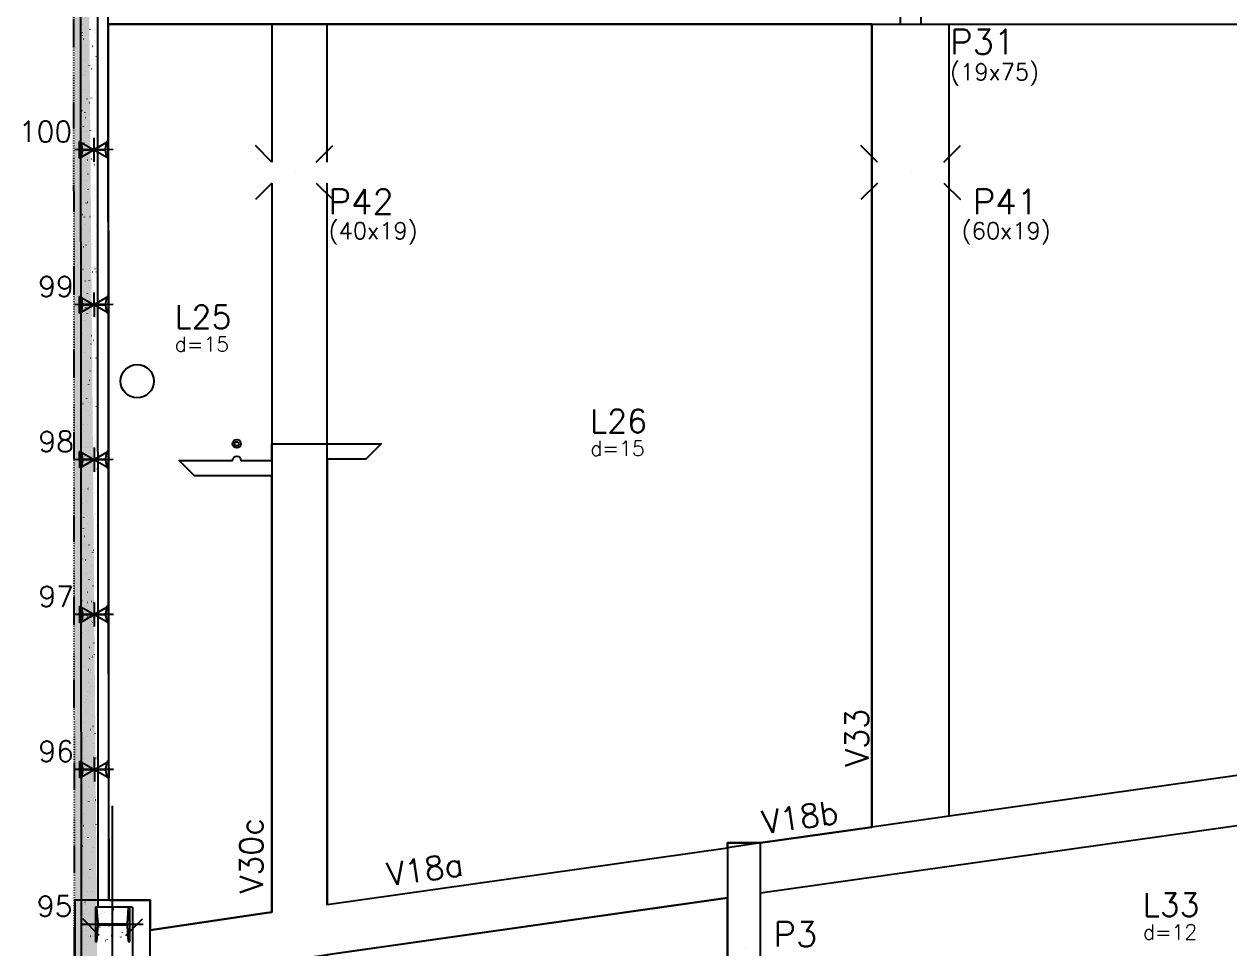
# Model space of a CAD drawing. Extents: x -40810 to 33675, y -2018 to 21213.
# Drawn here: x -6737 to -5647, y 10013 to 10849 of the extents above; entities that cross this region are included whole.
import ezdxf

# ---------------------------------------------------------------- set-up
doc = ezdxf.new("R2010")
doc.units = 0
doc.linetypes.add('ESTILO_TQS_0003', pattern=[1.5, 0.5, -0.4, 0.1, -0.5])
doc.layers.get('0').update_dxf_attribs({"color": 1, "lineweight": 9})
for name, color, linetype in [('1', 5, 'Continuous'), ('10', 7, 'Continuous'), ('12', 3, 'Continuous'), ('13', 7, 'Continuous'), ('133', 176, 'Continuous'), ('19', 5, 'Continuous'), ('24', 5, 'ESTILO_TQS_0003'), ('242', 3, 'Continuous'), ('3', 2, 'Continuous'), ('32', 4, 'Continuous'), ('4', 2, 'Continuous'), ('49', 20, 'Continuous'), ('51', 6, 'Continuous'), ('52', 21, 'Continuous'), ('6', 6, 'Continuous'), ('8', 5, 'Continuous'), ('9', 3, 'Continuous'), ('COTA', 241, 'Continuous'), ('STEPHANIE', 6, 'Continuous')]:
    doc.layers.add(name, color=color, linetype=linetype)
doc.styles.get("Standard").update_dxf_attribs({"font": 'romans.shx', "width": 0.8})

# ---------------------------------------------------------------- blocks, each defined once
blk = doc.blocks.new('_H9EFD498501-009')
for p, q in [((191.437375, 1831.596335), (191.437375, 1831.596335)), ((191.437375, 1831.596335), (191.437375, 1831.596335)), ((191.437375, 1830.770525), (191.437375, 1830.770525)), ((191.437375, 1830.770525), (191.437375, 1830.770525)), ((191.437375, 1830.770525), (191.437375, 1830.770525)), ((191.992808, 1831.49438), (192.038465, 1831.553881)), ((195.736691, 1836.373503), (195.782348, 1836.433004)), ((198.176792, 1831.890585), (198.251721, 1831.893856)), ((205.491979, 1830.984743), (205.501768, 1831.059101)), ((207.974739, 1832.817476), (208.047961, 1832.833709)), ((208.292155, 1832.332231), (208.367084, 1832.335502)), ((210.165371, 1832.414017), (210.240299, 1832.417289)), ((211.635849, 1833.629124), (211.709071, 1833.645357)), ((217.532576, 1832.402761), (217.542366, 1832.477119)), ((219.006947, 1832.800049), (219.081876, 1832.80332)), ((219.968651, 1836.327518), (220.014308, 1836.387019)), ((224.815845, 1836.551059), (224.889067, 1836.567292)), ((229.122311, 1833.241695), (229.197239, 1833.244966)), ((229.749384, 1835.159229), (229.759174, 1835.233588)), ((230.995526, 1833.323481), (231.070455, 1833.326753)), ((191.437375, 1829.15123), (191.437375, 1829.15123)), ((191.437375, 1829.15123), (191.437375, 1829.15123)), ((191.437375, 1829.15123), (191.437375, 1829.15123)), ((193.348592, 1828.785962), (193.358381, 1828.86032)), ((207.572746, 1820.17286), (207.618403, 1820.232362)), ((208.330625, 1820.005816), (208.403848, 1820.022049)), ((209.969744, 1823.296689), (210.015401, 1823.35619)), ((213.713627, 1828.175812), (213.759284, 1828.235313)), ((216.044578, 1821.100289), (216.054367, 1821.174648)), ((225.537842, 1823.820564), (225.611065, 1823.836797)), ((228.085175, 1822.518307), (228.094965, 1822.592666)), ((229.198953, 1824.632213), (229.272175, 1824.648446)), ((231.690563, 1819.978121), (231.73622, 1820.037623)), ((191.437375, 1816.260673), (191.437375, 1816.260673)), ((191.437375, 1816.260673), (191.437375, 1816.260673)), ((191.437375, 1816.260673), (191.437375, 1816.260673)), ((191.437375, 1814.268831), (191.437375, 1814.268831)), ((191.437375, 1811.492201), (191.437375, 1811.492201)), ((191.437375, 1811.492201), (191.437375, 1811.492201)), ((191.437375, 1811.492201), (191.437375, 1811.492201)), ((191.489519, 1816.272233), (191.562741, 1816.288466)), ((191.684383, 1816.14504), (191.694173, 1816.219398)), ((195.150629, 1817.083881), (195.223851, 1817.100114)), ((197.004339, 1811.735259), (197.079268, 1811.738531)), ((198.877554, 1811.817046), (198.952483, 1811.820317)), ((201.317722, 1812.021155), (201.363379, 1812.080656)), ((203.901191, 1818.901509), (203.91098, 1818.975867)), ((207.719131, 1812.203077), (207.79406, 1812.206349)), ((214.45379, 1809.017055), (214.463579, 1809.091413)), ((217.834494, 1812.644724), (217.909423, 1812.647995)), ((219.70771, 1812.72651), (219.782638, 1812.729781)), ((225.549682, 1811.97517), (225.595339, 1812.034671)), ((225.893729, 1811.008905), (225.966951, 1811.025138)), ((226.597177, 1811.215836), (226.606966, 1811.290194)), ((227.94668, 1815.098998), (227.992337, 1815.1585)), ((228.549287, 1813.112542), (228.624215, 1813.115813)), ((191.437375, 1803.370115), (191.437375, 1803.370115)), ((191.437375, 1803.370115), (191.437375, 1803.370115)), ((191.845406, 1803.460573), (191.918628, 1803.476806)), ((195.176841, 1804.018203), (195.222499, 1804.077704)), ((197.57384, 1807.142032), (197.619497, 1807.201533)), ((202.236982, 1806.260587), (202.246771, 1806.334945)), ((209.052623, 1807.275321), (209.125845, 1807.291554)), ((212.713733, 1808.08697), (212.786955, 1808.103203)), ((219.294658, 1803.823464), (219.340315, 1803.882966))]:
    blk.add_line(p, q)
blk = doc.blocks.new('_H9EFD498501-010')
for p, q in [((190.13212, 2635.704734), (190.13212, 2635.704734)), ((190.13212, 2635.704734), (190.13212, 2635.704734)), ((190.144498, 2628.079183), (190.144498, 2628.079183)), ((190.144498, 2628.079183), (190.144498, 2628.079183)), ((191.401436, 2628.35784), (191.474658, 2628.374073)), ((191.426022, 2635.761227), (191.50095, 2635.764498)), ((191.570903, 2625.637674), (191.580693, 2625.712032)), ((198.820882, 2631.035139), (198.866539, 2631.09464)), ((201.21788, 2634.158968), (201.263537, 2634.218469)), ((203.787711, 2628.394142), (203.797501, 2628.468501)), ((190.158025, 2619.745484), (190.158025, 2619.745484)), ((190.164751, 2615.602024), (190.164751, 2615.602024)), ((190.164751, 2615.602024), (190.164751, 2615.602024)), ((190.164751, 2615.602024), (190.164751, 2615.602024)), ((190.165415, 2615.193262), (190.165415, 2615.193262)), ((190.165415, 2615.193262), (190.165415, 2615.193262)), ((190.165415, 2615.193262), (190.165415, 2615.193262)), ((190.165785, 2614.964744), (190.165785, 2614.964744)), ((190.253569, 2615.605902), (190.328497, 2615.609173)), ((192.123434, 2615.627345), (192.196656, 2615.643578)), ((192.126784, 2615.687688), (192.201713, 2615.69096)), ((192.565858, 2622.883433), (192.611515, 2622.942935)), ((195.784544, 2616.438993), (195.857766, 2616.455226)), ((200.968361, 2616.07372), (201.04329, 2616.076991)), ((202.123502, 2615.75322), (202.133292, 2615.827579)), ((200.635504, 2604.450749), (200.645293, 2604.525107)), ((204.401913, 2606.682791), (204.44757, 2606.742292)), ((190.186331, 2602.307342), (190.186331, 2602.307342)), ((190.186331, 2602.307342), (190.186331, 2602.307342)), ((190.197382, 2595.499314), (190.197382, 2595.499314)), ((190.197382, 2595.499314), (190.197382, 2595.499314)), ((190.197382, 2595.499314), (190.197382, 2595.499314)), ((192.47932, 2602.815685), (192.552542, 2602.831918)), ((194.403007, 2593.651962), (194.448664, 2593.711464)), ((198.14689, 2598.531085), (198.192547, 2598.590587)), ((199.795908, 2595.918395), (199.870837, 2595.921666)), ((201.669123, 2596.000181), (201.744052, 2596.003452)), ((190.207248, 2589.421421), (190.207248, 2589.421421)), ((190.207248, 2589.421421), (190.207248, 2589.421421)), ((190.207248, 2589.421421), (190.207248, 2589.421421)), ((190.209253, 2588.186555), (190.209253, 2588.186555)), ((190.209253, 2588.186555), (190.209253, 2588.186555)), ((192.006009, 2590.528133), (192.051666, 2590.587635)), ((193.201318, 2590.085191), (193.27454, 2590.101424)), ((196.862428, 2590.896839), (196.93565, 2590.913072)), ((199.044716, 2592.367515), (199.054505, 2592.441873)), ((190.228165, 2576.535501), (190.228165, 2576.535501)), ((190.228165, 2576.535501), (190.228165, 2576.535501)), ((190.230014, 2575.396604), (190.230014, 2575.396604)), ((190.381307, 2575.40321), (190.456236, 2575.406481)), ((193.557204, 2577.273531), (193.630427, 2577.289764)), ((197.380507, 2579.726593), (197.390296, 2579.800951)), ((199.222884, 2575.789241), (199.297813, 2575.792513)), ((203.727921, 2574.178737), (203.773578, 2574.238239)), ((190.249082, 2563.64958), (190.249082, 2563.64958)), ((190.249082, 2563.64958), (190.249082, 2563.64958)), ((190.249082, 2563.64958), (190.249082, 2563.64958)), ((194.279202, 2564.543036), (194.352424, 2564.559269)), ((195.892508, 2568.424121), (195.902298, 2568.49848)), ((197.58704, 2566.175785), (197.632697, 2566.235287)), ((197.940312, 2565.354685), (198.013534, 2565.370918)), ((199.984038, 2569.299614), (200.029695, 2569.359116)), ((190.26048, 2556.627627), (190.26048, 2556.627627)), ((190.262645, 2555.293894), (190.262645, 2555.293894)), ((190.262645, 2555.293894), (190.262645, 2555.293894)), ((190.262645, 2555.293894), (190.262645, 2555.293894)), ((190.269999, 2550.76366), (190.269999, 2550.76366)), ((190.269999, 2550.76366), (190.269999, 2550.76366)), ((191.332016, 2558.02408), (191.377673, 2558.083581)), ((194.30172, 2556.340887), (194.31151, 2556.415245)), ((194.635089, 2551.731377), (194.708311, 2551.74761)), ((198.050431, 2555.633916), (198.12536, 2555.637187)), ((199.923646, 2555.715702), (199.998575, 2555.718974)), ((192.637511, 2543.699965), (192.647301, 2543.774323)), ((195.357086, 2539.000882), (195.430308, 2539.017115)), ((199.018196, 2539.812531), (199.091418, 2539.828764)), ((203.168071, 2541.823437), (203.213728, 2541.882939)), ((190.290916, 2537.877739), (190.290916, 2537.877739)), ((190.290916, 2537.877739), (190.290916, 2537.877739)), ((190.290916, 2537.877739), (190.290916, 2537.877739)), ((190.295277, 2535.191184), (190.295277, 2535.191184)), ((190.295277, 2535.191184), (190.295277, 2535.191184)), ((191.149513, 2532.397494), (191.159302, 2532.471852)), ((193.169165, 2528.792609), (193.214822, 2528.85211)), ((196.913048, 2533.671732), (196.958705, 2533.731233)), ((197.477407, 2535.504763), (197.552336, 2535.508034)), ((203.19011, 2533.815512), (203.1999, 2533.88987)), ((190.31016, 2526.02198), (190.31016, 2526.02198)), ((190.31016, 2526.02198), (190.31016, 2526.02198)), ((190.31016, 2526.02198), (190.31016, 2526.02198)), ((190.311708, 2525.068698), (190.311708, 2525.068698)), ((190.311708, 2525.068698), (190.311708, 2525.068698)), ((190.311833, 2524.991819), (190.311833, 2524.991819)), ((190.311833, 2524.991819), (190.311833, 2524.991819)), ((190.772167, 2525.66878), (190.817824, 2525.728282)), ((195.712973, 2526.189223), (195.786195, 2526.205456)), ((201.702111, 2522.51304), (201.711901, 2522.587399)), ((190.327908, 2515.088474), (190.327908, 2515.088474)), ((190.327908, 2515.088474), (190.327908, 2515.088474)), ((190.327908, 2515.088474), (190.327908, 2515.088474)), ((190.332749, 2512.105898), (190.332749, 2512.105898)), ((190.332749, 2512.105898), (190.332749, 2512.105898)), ((190.332749, 2512.105898), (190.332749, 2512.105898)), ((196.304954, 2515.349437), (196.379883, 2515.352709)), ((196.43497, 2513.458728), (196.508193, 2513.474961)), ((198.178169, 2515.431224), (198.253098, 2515.434495)), ((200.09608, 2514.270377), (200.169303, 2514.28661)), ((200.111324, 2510.429806), (200.121113, 2510.504164)), ((202.494079, 2509.319384), (202.539736, 2509.378885)), ((190.353666, 2499.219978), (190.353666, 2499.219978)), ((190.353666, 2499.219978), (190.353666, 2499.219978)), ((190.360539, 2494.985764), (190.360539, 2494.985764)), ((190.360539, 2494.985764), (190.360539, 2494.985764)), ((195.73193, 2495.220284), (195.806858, 2495.223555)), ((196.353198, 2501.316432), (196.398855, 2501.375934)), ((196.790857, 2500.647069), (196.864079, 2500.663301)), ((198.447115, 2497.788884), (198.456904, 2497.863242)), ((198.750196, 2504.440261), (198.795853, 2504.499762)), ((190.362935, 2493.50977), (190.362935, 2493.50977)), ((190.362935, 2493.50977), (190.362935, 2493.50977)), ((190.374583, 2486.334057), (190.374583, 2486.334057)), ((190.374583, 2486.334057), (190.374583, 2486.334057)), ((190.374583, 2486.334057), (190.374583, 2486.334057)), ((196.959116, 2486.486413), (196.968905, 2486.560771)), ((197.512854, 2487.916574), (197.586077, 2487.932807)), ((201.173964, 2488.728222), (201.247187, 2488.744455)), ((190.393171, 2474.883054), (190.393171, 2474.883054)), ((190.393171, 2474.883054), (190.393171, 2474.883054)), ((190.393171, 2474.883054), (190.393171, 2474.883054)), ((190.3955, 2473.448137), (190.3955, 2473.448137)), ((190.3955, 2473.448137), (190.3955, 2473.448137)), ((194.559477, 2475.064959), (194.634405, 2475.06823)), ((195.368328, 2474.403178), (195.378117, 2474.477537)), ((196.432692, 2475.146745), (196.507621, 2475.150017)), ((197.868741, 2475.104914), (197.941963, 2475.121147)), ((201.934229, 2476.964084), (201.979887, 2477.023586)), ((204.331228, 2480.087913), (204.376885, 2480.147414)), ((191.935323, 2463.933256), (191.98098, 2463.992757)), ((195.679206, 2468.812379), (195.724863, 2468.87188)), ((198.590739, 2462.37442), (198.663961, 2462.390653)), ((202.251849, 2463.186068), (202.325071, 2463.202301)), ((190.414163, 2461.950841), (190.414163, 2461.950841)), ((190.414163, 2461.950841), (190.414163, 2461.950841)), ((190.414163, 2461.950841), (190.414163, 2461.950841)), ((190.416417, 2460.562216), (190.416417, 2460.562216)), ((190.416417, 2460.562216), (190.416417, 2460.562216)), ((190.416417, 2460.562216), (190.416417, 2460.562216)), ((190.425802, 2454.780344), (190.425802, 2454.780344)), ((190.425802, 2454.780344), (190.425802, 2454.780344)), ((193.704119, 2461.762256), (193.713909, 2461.836615)), ((193.986453, 2454.935805), (194.061381, 2454.939077)), ((204.101816, 2455.377452), (204.176745, 2455.380723)), ((204.256718, 2451.877803), (204.266507, 2451.952161)), ((190.437334, 2447.676296), (190.437334, 2447.676296)), ((190.437334, 2447.676296), (190.437334, 2447.676296)), ((192.21612, 2450.459785), (192.22591, 2450.534143)), ((198.946625, 2449.56276), (199.019847, 2449.578993)), ((201.260237, 2444.460031), (201.305894, 2444.519532)), ((202.768719, 2440.575331), (202.778509, 2440.64969)), ((190.454535, 2437.079217), (190.454535, 2437.079217)), ((190.454535, 2437.079217), (190.454535, 2437.079217)), ((190.458251, 2434.790375), (190.458251, 2434.790375)), ((190.458251, 2434.790375), (190.458251, 2434.790375)), ((190.458251, 2434.790375), (190.458251, 2434.790375)), ((190.458434, 2434.677634), (190.458434, 2434.677634)), ((190.458434, 2434.677634), (190.458434, 2434.677634)), ((190.458434, 2434.677634), (190.458434, 2434.677634)), ((190.46539, 2430.391912), (190.46539, 2430.391912)), ((190.46539, 2430.391912), (190.46539, 2430.391912)), ((190.625332, 2438.376551), (190.635122, 2438.450909)), ((192.814, 2434.78048), (192.888928, 2434.783752)), ((194.687215, 2434.862267), (194.762144, 2434.865538)), ((195.119356, 2436.457079), (195.165013, 2436.51658)), ((197.516354, 2439.580908), (197.562011, 2439.640409)), ((199.668623, 2436.832265), (199.741845, 2436.848498)), ((203.329733, 2437.643914), (203.402955, 2437.660147)), ((203.528792, 2435.248298), (203.603721, 2435.25157)), ((190.479167, 2421.904455), (190.479167, 2421.904455)), ((190.479167, 2421.904455), (190.479167, 2421.904455)), ((200.024509, 2424.020606), (200.097732, 2424.036839)), ((201.177931, 2428.492097), (201.187721, 2428.566456)), ((190.491065, 2414.574924), (190.491065, 2414.574924)), ((190.491065, 2414.574924), (190.491065, 2414.574924)), ((190.500084, 2409.018534), (190.500084, 2409.018534)), ((190.500084, 2409.018534), (190.500084, 2409.018534)), ((190.500084, 2409.018534), (190.500084, 2409.018534)), ((192.240976, 2414.651327), (192.315904, 2414.654598)), ((199.513722, 2415.851175), (199.523512, 2415.925534)), ((200.700388, 2412.104731), (200.746045, 2412.164232)), ((200.746507, 2411.290111), (200.819729, 2411.306344)), ((202.356339, 2415.092973), (202.431268, 2415.096245)), ((203.097386, 2415.22856), (203.143043, 2415.288061)), ((204.229554, 2415.17476), (204.304483, 2415.178031)), ((204.407617, 2412.10176), (204.480839, 2412.117993)), ((190.516618, 2398.832984), (190.516618, 2398.832984)), ((190.516618, 2398.832984), (190.516618, 2398.832984)), ((190.516618, 2398.832984), (190.516618, 2398.832984)), ((190.701481, 2399.073902), (190.747138, 2399.133404)), ((194.445364, 2403.953025), (194.491021, 2404.012527)), ((198.025724, 2404.548704), (198.035513, 2404.623062)), ((201.102393, 2398.478452), (201.175616, 2398.494685)), ((190.521001, 2396.132613), (190.521001, 2396.132613)), ((190.521001, 2396.132613), (190.521001, 2396.132613)), ((190.523696, 2394.472214), (190.523696, 2394.472214)), ((190.523696, 2394.472214), (190.523696, 2394.472214)), ((190.523696, 2394.472214), (190.523696, 2394.472214)), ((191.068523, 2394.496002), (191.143451, 2394.499273)), ((192.941738, 2394.577788), (193.016667, 2394.58106)), ((196.434936, 2392.46547), (196.444725, 2392.539828)), ((201.783315, 2394.96382), (201.858244, 2394.967091)), ((190.541918, 2383.246693), (190.541918, 2383.246693)), ((190.541918, 2383.246693), (190.541918, 2383.246693)), ((190.541918, 2383.246693), (190.541918, 2383.246693)), ((194.770727, 2379.824548), (194.780516, 2379.898906)), ((200.026395, 2379.600677), (200.072052, 2379.660179)), ((201.824391, 2385.747957), (201.897613, 2385.76419)), ((190.556328, 2374.369504), (190.570427, 2374.37012)), ((190.556328, 2374.369504), (190.556328, 2374.369504)), ((190.556328, 2374.369504), (190.556328, 2374.369504)), ((190.562835, 2370.360772), (190.562835, 2370.360772)), ((190.562835, 2370.360772), (190.562835, 2370.360772)), ((190.567845, 2367.274055), (190.567845, 2367.274055)), ((190.567845, 2367.274055), (190.567845, 2367.274055)), ((193.282728, 2368.522076), (193.292518, 2368.596435)), ((193.885514, 2371.597725), (193.931171, 2371.657227)), ((196.282512, 2374.721554), (196.328169, 2374.781056)), ((200.610862, 2374.808495), (200.685791, 2374.811766)), ((202.180278, 2372.936297), (202.2535, 2372.95253)), ((202.484077, 2374.890281), (202.559006, 2374.893553)), ((190.583752, 2357.474852), (190.583752, 2357.474852)), ((190.583752, 2357.474852), (190.583752, 2357.474852)), ((190.583752, 2357.474852), (190.583752, 2357.474852)), ((190.588959, 2354.266794), (190.588959, 2354.266794)), ((191.196261, 2354.29331), (191.27119, 2354.296581)), ((191.69194, 2356.438842), (191.70173, 2356.5132)), ((200.037838, 2354.679341), (200.112767, 2354.682613)), ((202.902275, 2360.205803), (202.975497, 2360.222036)), ((203.835327, 2358.637623), (203.845117, 2358.711981)), ((190.59891, 2348.136453), (190.59891, 2348.136453)), ((190.59891, 2348.136453), (190.59891, 2348.136453)), ((190.604669, 2344.588931), (190.604669, 2344.588931)), ((190.604669, 2344.588931), (190.604669, 2344.588931)), ((199.466546, 2347.245377), (199.512203, 2347.304879)), ((201.863544, 2350.369206), (201.909201, 2350.428708)), ((202.244539, 2346.554388), (202.254329, 2346.628747)), ((203.258162, 2347.394143), (203.331384, 2347.410376)), ((190.619073, 2335.715127), (190.619073, 2335.715127)), ((190.621591, 2334.164084), (190.621591, 2334.164084)), ((190.621591, 2334.164084), (190.621591, 2334.164084)), ((190.621591, 2334.164084), (190.621591, 2334.164084)), ((190.625585, 2331.703011), (190.625585, 2331.703011)), ((190.625585, 2331.703011), (190.625585, 2331.703011)), ((190.625585, 2331.703011), (190.625585, 2331.703011)), ((193.211522, 2339.093672), (193.257179, 2339.153173)), ((198.865385, 2334.524016), (198.940314, 2334.527288)), ((200.58033, 2333.913467), (200.59012, 2333.987825)), ((200.7386, 2334.605803), (200.813529, 2334.609074)), ((203.980159, 2334.663649), (204.053382, 2334.679882)), ((199.092332, 2322.610995), (199.102121, 2322.685353)), ((204.336046, 2321.851989), (204.409268, 2321.868222)), ((205.047577, 2322.893029), (205.070933, 2322.923468)), ((190.646502, 2318.81709), (190.646502, 2318.81709)), ((190.654222, 2314.061374), (190.654222, 2314.061374)), ((190.654222, 2314.061374), (190.654222, 2314.061374)), ((191.15605, 2318.930054), (191.229272, 2318.946287)), ((195.04867, 2309.862201), (195.094328, 2309.921702)), ((197.501544, 2310.527761), (197.511333, 2310.602119)), ((198.292361, 2314.394863), (198.36729, 2314.398134)), ((198.792553, 2314.741324), (198.83821, 2314.800825)), ((190.667419, 2305.93117), (190.667419, 2305.93117)), ((190.667419, 2305.93117), (190.667419, 2305.93117)), ((190.667419, 2305.93117), (190.667419, 2305.93117)), ((190.6703, 2304.156198), (190.6703, 2304.156198)), ((190.6703, 2304.156198), (190.6703, 2304.156198)), ((192.651672, 2306.738372), (192.697329, 2306.797874)), ((205.058044, 2309.121494), (205.089658, 2309.128503)), ((190.686853, 2293.958664), (190.686853, 2293.958664)), ((190.686853, 2293.958664), (190.686853, 2293.958664)), ((190.686853, 2293.958664), (190.686853, 2293.958664)), ((190.688336, 2293.045249), (190.688336, 2293.045249)), ((192.233934, 2293.3879), (192.307156, 2293.404133)), ((195.837335, 2297.886839), (195.847124, 2297.961197)), ((197.119908, 2294.239538), (197.194837, 2294.242809)), ((198.993123, 2294.321324), (199.068052, 2294.324595)), ((204.373585, 2290.388976), (204.419242, 2290.448477)), ((190.709253, 2280.159329), (190.709253, 2280.159329)), ((190.709253, 2280.159329), (190.709253, 2280.159329)), ((190.709253, 2280.159329), (190.709253, 2280.159329)), ((194.349336, 2286.584367), (194.359126, 2286.658726)), ((198.232704, 2282.386024), (198.278361, 2282.445526)), ((200.629702, 2285.509853), (200.675359, 2285.569354)), ((190.719485, 2273.855954), (190.719485, 2273.855954)), ((190.719485, 2273.855954), (190.719485, 2273.855954)), ((190.721528, 2272.597269), (190.721528, 2272.597269)), ((190.73017, 2267.273408), (190.73017, 2267.273408)), ((191.97768, 2274.234319), (192.023337, 2274.29382)), ((192.758548, 2274.501133), (192.768338, 2274.575492)), ((193.311818, 2267.845746), (193.38504, 2267.861979)), ((196.546884, 2274.110384), (196.621813, 2274.113656)), ((204.901935, 2276.699914), (204.911725, 2276.774272)), ((190.743285, 2259.193689), (190.743285, 2259.193689)), ((191.094339, 2261.860211), (191.104129, 2261.93457)), ((203.311147, 2264.61668), (203.320937, 2264.691038)), ((203.813735, 2258.033676), (203.859392, 2258.093178)), ((190.751087, 2254.387488), (190.751087, 2254.387488)), ((190.751087, 2254.387488), (190.751087, 2254.387488)), ((190.751087, 2254.387488), (190.751087, 2254.387488)), ((190.752116, 2253.753244), (190.752116, 2253.753244)), ((190.752116, 2253.753244), (190.752116, 2253.753244)), ((190.752116, 2253.753244), (190.752116, 2253.753244)), ((193.814828, 2245.002848), (193.860486, 2245.062349)), ((195.374431, 2253.955059), (195.44936, 2253.958331)), ((197.247646, 2254.036845), (197.322575, 2254.040117)), ((197.558711, 2249.881971), (197.604368, 2249.941472)), ((201.646938, 2251.975758), (201.656728, 2252.050116)), ((190.772003, 2241.501567), (190.801815, 2241.508176)), ((190.772755, 2241.038341), (190.772755, 2241.038341)), ((190.772755, 2241.038341), (190.772755, 2241.038341)), ((190.784748, 2233.650535), (190.784748, 2233.650535)), ((190.784748, 2233.650535), (190.784748, 2233.650535)), ((191.41783, 2241.879019), (191.463487, 2241.93852)), ((194.389702, 2242.303592), (194.462925, 2242.319825)), ((194.801407, 2233.825906), (194.876335, 2233.829177)), ((200.15894, 2240.673286), (200.168729, 2240.747645)), ((204.91677, 2234.267552), (204.991699, 2234.270823)), ((190.79292, 2228.615647), (190.79292, 2228.615647)), ((190.79292, 2228.615647), (190.79292, 2228.615647)), ((191.084479, 2228.680284), (191.157701, 2228.696516)), ((198.568152, 2228.590052), (198.577941, 2228.66441)), ((203.139743, 2225.529623), (203.1854, 2225.589124)), ((190.813837, 2215.729726), (190.813837, 2215.729726)), ((190.813837, 2215.729726), (190.813837, 2215.729726)), ((190.813837, 2215.729726), (190.813837, 2215.729726)), ((190.817379, 2213.547825), (190.817379, 2213.547825)), ((190.817379, 2213.547825), (190.817379, 2213.547825)), ((190.817379, 2213.547825), (190.817379, 2213.547825)), ((191.806476, 2215.949789), (191.879699, 2215.966022)), ((193.628954, 2213.670581), (193.703882, 2213.673852)), ((195.467586, 2216.761437), (195.540809, 2216.77767)), ((195.502169, 2213.752367), (195.577098, 2213.755638)), ((196.903943, 2215.94913), (196.913732, 2216.023488)), ((196.998862, 2217.526671), (197.044519, 2217.586172)), ((199.39586, 2220.6505), (199.441517, 2220.710001)), ((204.343746, 2214.138398), (204.418675, 2214.14167)), ((190.823983, 2209.479412), (190.823983, 2209.479412)), ((190.823983, 2209.479412), (190.823983, 2209.479412)), ((190.834754, 2202.843805), (190.834754, 2202.843805)), ((190.834754, 2202.843805), (190.834754, 2202.843805)), ((192.162363, 2203.138129), (192.235585, 2203.154362)), ((195.415944, 2204.646659), (195.425734, 2204.721017)), ((190.85001, 2193.445115), (190.85001, 2193.445115)), ((190.85001, 2193.445115), (190.85001, 2193.445115)), ((190.855671, 2189.957885), (190.855671, 2189.957885)), ((190.855671, 2189.957885), (190.855671, 2189.957885)), ((190.855671, 2189.957885), (190.855671, 2189.957885)), ((192.884361, 2190.407635), (192.957583, 2190.423868)), ((193.05593, 2193.541427), (193.130858, 2193.544699)), ((193.825156, 2192.563424), (193.834946, 2192.637783)), ((196.545471, 2191.219283), (196.618693, 2191.235516)), ((202.579893, 2193.174323), (202.62555, 2193.233824)), ((203.171293, 2193.983073), (203.246222, 2193.986345)), ((204.976891, 2196.298152), (205.022548, 2196.357653)), ((205.044508, 2194.06486), (205.119437, 2194.068131)), ((192.160947, 2179.922502), (192.170737, 2179.996861)), ((192.580987, 2180.143494), (192.626644, 2180.202996)), ((196.324869, 2185.022617), (196.370526, 2185.082119)), ((204.377755, 2182.678971), (204.387544, 2182.753329)), ((190.87521, 2177.920483), (190.87521, 2177.920483)), ((190.87521, 2177.920483), (190.87521, 2177.920483)), ((190.87521, 2177.920483), (190.87521, 2177.920483)), ((190.876588, 2177.071964), (190.876588, 2177.071964)), ((190.876588, 2177.071964), (190.876588, 2177.071964)), ((190.882642, 2173.342405), (190.882642, 2173.342405)), ((190.882642, 2173.342405), (190.882642, 2173.342405)), ((190.882642, 2173.342405), (190.882642, 2173.342405)), ((190.88766, 2170.250926), (190.88766, 2170.250926)), ((191.883477, 2173.386102), (191.958405, 2173.389373)), ((193.240247, 2177.595975), (193.313469, 2177.612208)), ((193.756692, 2173.467888), (193.831621, 2173.47116)), ((202.598269, 2173.85392), (202.673198, 2173.857191)), ((202.713546, 2170.038049), (202.723335, 2170.112407)), ((190.897505, 2164.186044), (190.897505, 2164.186044)), ((190.897505, 2164.186044), (190.897505, 2164.186044)), ((190.897505, 2164.186044), (190.897505, 2164.186044)), ((193.962245, 2164.86548), (194.035467, 2164.881713)), ((197.623355, 2165.677129), (197.696577, 2165.693362)), ((201.225547, 2158.735578), (201.235337, 2158.809936)), ((201.905901, 2160.670269), (201.951558, 2160.729771)), ((190.915273, 2153.239695), (190.915273, 2153.239695)), ((190.915273, 2153.239695), (190.915273, 2153.239695)), ((190.918421, 2151.300123), (190.918421, 2151.300123)), ((190.918421, 2151.300123), (190.918421, 2151.300123)), ((190.926438, 2146.361555), (190.926438, 2146.361555)), ((190.926438, 2146.361555), (190.926438, 2146.361555)), ((191.310453, 2153.256949), (191.385381, 2153.26022)), ((194.318131, 2152.053821), (194.391354, 2152.070054)), ((195.76502, 2152.667317), (195.810677, 2152.726819)), ((198.162018, 2155.791146), (198.207675, 2155.850648)), ((199.634759, 2146.652343), (199.644549, 2146.726702)), ((201.425816, 2153.698595), (201.500745, 2153.701866)), ((203.299031, 2153.780381), (203.37396, 2153.783653)), ((190.939338, 2138.414203), (190.939338, 2138.414203)), ((190.939338, 2138.414203), (190.939338, 2138.414203)), ((190.939338, 2138.414203), (190.939338, 2138.414203)), ((195.040129, 2139.323326), (195.113351, 2139.339559)), ((198.701239, 2140.134975), (198.774461, 2140.151208)), ((190.947904, 2133.136985), (190.947904, 2133.136985)), ((190.960255, 2125.528282), (190.960255, 2125.528282)), ((190.960255, 2125.528282), (190.960255, 2125.528282)), ((192.011215, 2133.18341), (192.086144, 2133.186681)), ((195.396016, 2126.511667), (195.469238, 2126.5279)), ((197.97055, 2134.011421), (197.98034, 2134.08578)), ((200.852792, 2133.569441), (200.927721, 2133.572713)), ((201.346051, 2128.314969), (201.391708, 2128.374471)), ((203.743049, 2131.438798), (203.788706, 2131.4983)), ((190.977665, 2114.802626), (190.977665, 2114.802626)), ((190.977665, 2114.802626), (190.977665, 2114.802626)), ((190.977665, 2114.802626), (190.977665, 2114.802626)), ((191.347145, 2115.284141), (191.392802, 2115.343642)), ((195.091027, 2120.163264), (195.136685, 2120.222765)), ((196.118013, 2113.781172), (196.191235, 2113.797405)), ((196.482552, 2122.70895), (196.492341, 2122.783308)), ((199.779123, 2114.592821), (199.852345, 2114.609054)), ((201.553554, 2113.495903), (201.628483, 2113.499174)), ((190.980536, 2113.034275), (190.980536, 2113.034275)), ((190.980536, 2113.034275), (190.980536, 2113.034275)), ((190.980536, 2113.034275), (190.980536, 2113.034275)), ((190.981172, 2112.642362), (190.981172, 2112.642362)), ((190.981172, 2112.642362), (190.981172, 2112.642362)), ((190.981172, 2112.642362), (190.981172, 2112.642362)), ((194.891764, 2110.625716), (194.901553, 2110.700074)), ((199.680339, 2113.414116), (199.755268, 2113.417388)), ((191.002089, 2099.756441), (191.002089, 2099.756441)), ((191.002089, 2099.756441), (191.002089, 2099.756441)), ((191.013167, 2092.931565), (191.013167, 2092.931565)), ((191.013167, 2092.931565), (191.013167, 2092.931565)), ((193.227555, 2097.984794), (193.237344, 2098.059152)), ((196.4739, 2100.969512), (196.547122, 2100.985745)), ((199.107315, 2093.284963), (199.182244, 2093.288234)), ((200.672059, 2095.810916), (200.717716, 2095.870417)), ((191.023006, 2086.870521), (191.023006, 2086.870521)), ((191.023006, 2086.870521), (191.023006, 2086.870521)), ((191.023006, 2086.870521), (191.023006, 2086.870521)), ((191.028893, 2083.243698), (191.028893, 2083.243698)), ((191.028893, 2083.243698), (191.028893, 2083.243698)), ((191.032035, 2081.308162), (191.032035, 2081.308162)), ((191.032035, 2081.308162), (191.032035, 2081.308162)), ((191.032035, 2081.308162), (191.032035, 2081.308162)), ((191.739556, 2086.682322), (191.749346, 2086.756681)), ((194.531178, 2087.807964), (194.576835, 2087.867466)), ((196.928176, 2090.931793), (196.973833, 2090.991294)), ((197.195897, 2088.239018), (197.269119, 2088.255251)), ((200.857007, 2089.050666), (200.930229, 2089.066899)), ((203.780154, 2088.10034), (203.789943, 2088.174699)), ((191.043923, 2073.9846), (191.043923, 2073.9846)), ((191.043923, 2073.9846), (191.043923, 2073.9846)), ((191.045799, 2072.828855), (191.045799, 2072.828855)), ((191.045799, 2072.828855), (191.045799, 2072.828855)), ((191.045799, 2072.828855), (191.045799, 2072.828855)), ((197.551784, 2075.427358), (197.625006, 2075.443591)), ((197.934862, 2073.129638), (198.009791, 2073.132909)), ((199.808077, 2073.211424), (199.883006, 2073.214696)), ((202.292155, 2076.797869), (202.301945, 2076.872227)), ((191.064839, 2061.09868), (191.064839, 2061.09868)), ((191.064839, 2061.09868), (191.064839, 2061.09868)), ((191.064839, 2061.09868), (191.064839, 2061.09868)), ((198.273781, 2062.696864), (198.347004, 2062.713097)), ((200.112209, 2063.455616), (200.157866, 2063.515118)), ((200.701367, 2064.714635), (200.711157, 2064.788993)), ((201.934891, 2063.508512), (202.008114, 2063.524745)), ((202.509207, 2066.579445), (202.554864, 2066.638946)), ((191.07843, 2052.726145), (191.07843, 2052.726145)), ((191.07843, 2052.726145), (191.07843, 2052.726145)), ((191.08012, 2051.684769), (191.08012, 2051.684769)), ((191.085756, 2048.212759), (191.085756, 2048.212759)), ((191.085756, 2048.212759), (191.085756, 2048.212759)), ((193.857185, 2055.303911), (193.902843, 2055.363412)), ((197.361838, 2053.000484), (197.436767, 2053.003756)), ((198.629668, 2049.885204), (198.70289, 2049.901437)), ((199.037158, 2052.073713), (199.046948, 2052.148071)), ((197.54916, 2040.771241), (197.558949, 2040.8456)), ((203.012776, 2037.966358), (203.085998, 2037.982591)), ((191.106673, 2035.326839), (191.106673, 2035.326839)), ((191.106673, 2035.326839), (191.106673, 2035.326839)), ((191.106673, 2035.326839), (191.106673, 2035.326839)), ((191.111061, 2032.623435), (191.111061, 2032.623435)), ((191.111061, 2032.623435), (191.111061, 2032.623435)), ((191.111061, 2032.623435), (191.111061, 2032.623435)), ((195.958372, 2028.688007), (195.968161, 2028.762365)), ((196.189385, 2032.845159), (196.264314, 2032.848431)), ((198.0626, 2032.926946), (198.137529, 2032.930217)), ((199.351666, 2037.154709), (199.424888, 2037.170942)), ((199.438217, 2030.951563), (199.483874, 2031.011064)), ((191.12759, 2022.440918), (191.12759, 2022.440918)), ((191.12759, 2022.440918), (191.12759, 2022.440918)), ((191.131348, 2020.12584), (191.131348, 2020.12584)), ((191.131348, 2020.12584), (191.131348, 2020.12584)), ((193.297336, 2022.948611), (193.342993, 2023.008112)), ((194.294163, 2016.047085), (194.303952, 2016.121443)), ((195.694334, 2026.07244), (195.739991, 2026.131941)), ((199.707552, 2024.34305), (199.780774, 2024.359283)), ((191.143693, 2012.520725), (191.143693, 2012.520725)), ((191.143693, 2012.520725), (191.143693, 2012.520725)), ((191.148507, 2009.554998), (191.148507, 2009.554998)), ((191.148507, 2009.554998), (191.148507, 2009.554998)), ((191.148507, 2009.554998), (191.148507, 2009.554998)), ((192.806164, 2004.744614), (192.815954, 2004.818972)), ((195.616361, 2012.716006), (195.69129, 2012.719277)), ((200.42955, 2011.612555), (200.502772, 2011.628788)), ((204.09066, 2012.424204), (204.163882, 2012.440437)), ((204.846762, 2006.162632), (204.856551, 2006.23699)), ((205.019248, 2006.599215), (205.064905, 2006.658716)), ((191.169424, 1996.669077), (191.169424, 1996.669077)), ((191.169424, 1996.669077), (191.169424, 1996.669077)), ((198.878367, 1998.596263), (198.924024, 1998.655764)), ((200.785436, 1998.800896), (200.858658, 1998.817129)), ((201.275365, 2001.720092), (201.321022, 2001.779593)), ((203.358763, 1994.86016), (203.368553, 1994.934519)), ((191.176324, 1992.418015), (191.176324, 1992.418015)), ((191.176324, 1992.418015), (191.176324, 1992.418015)), ((191.176324, 1992.418015), (191.176324, 1992.418015)), ((191.17641, 1992.365398), (191.17641, 1992.365398)), ((191.17641, 1992.365398), (191.17641, 1992.365398)), ((191.182575, 1988.566912), (191.182575, 1988.566912)), ((191.190341, 1983.783156), (191.190341, 1983.783156)), ((191.190341, 1983.783156), (191.190341, 1983.783156)), ((191.190341, 1983.783156), (191.190341, 1983.783156)), ((191.215376, 1992.661379), (191.225166, 1992.735738)), ((192.623344, 1990.444557), (192.669001, 1990.504059)), ((194.443908, 1992.560681), (194.518837, 1992.563952)), ((196.317123, 1992.642467), (196.392052, 1992.645739)), ((201.507434, 1986.070401), (201.580656, 1986.086634)), ((201.767975, 1982.776926), (201.777765, 1982.851284)), ((205.1587, 1993.028499), (205.233629, 1993.03177)), ((205.168544, 1986.882049), (205.241766, 1986.898282)), ((191.208956, 1972.315305), (191.208956, 1972.315305)), ((191.208956, 1972.315305), (191.208956, 1972.315305)), ((193.870884, 1972.431527), (193.945812, 1972.434799)), ((201.86332, 1973.258741), (201.936543, 1973.274974)), ((203.986247, 1972.873174), (204.061176, 1972.876445)), ((204.459399, 1974.243915), (204.505056, 1974.303416)), ((191.211258, 1970.897236), (191.211258, 1970.897236)), ((191.211258, 1970.897236), (191.211258, 1970.897236)), ((194.460492, 1961.213086), (194.506149, 1961.272588)), ((198.204375, 1966.092209), (198.250032, 1966.151711)), ((200.103766, 1970.136004), (200.113556, 1970.210362)), ((191.232174, 1958.011315), (191.232174, 1958.011315)), ((191.232174, 1958.011315), (191.232174, 1958.011315)), ((191.232174, 1958.011315), (191.232174, 1958.011315)), ((191.233803, 1957.007983), (191.233803, 1957.007983)), ((191.233803, 1957.007983), (191.233803, 1957.007983)), ((191.241587, 1952.212595), (191.241587, 1952.212595)), ((191.241587, 1952.212595), (191.241587, 1952.212595)), ((191.241587, 1952.212595), (191.241587, 1952.212595)), ((192.063494, 1958.089257), (192.109151, 1958.148759)), ((192.698431, 1952.276202), (192.773359, 1952.279474)), ((194.571646, 1952.357989), (194.646575, 1952.36126)), ((198.615768, 1958.833533), (198.625557, 1958.907891)), ((202.585318, 1960.528247), (202.65854, 1960.54448)), ((203.413223, 1952.74402), (203.488152, 1952.747292)), ((191.253091, 1945.125395), (191.253091, 1945.125395)), ((191.253091, 1945.125395), (191.253091, 1945.125395)), ((197.02498, 1946.750298), (197.034769, 1946.824657)), ((202.941205, 1947.716587), (203.014427, 1947.73282)), ((203.785406, 1941.739861), (203.831063, 1941.799363)), ((191.274008, 1932.239474), (191.274008, 1932.239474)), ((191.274008, 1932.239474), (191.274008, 1932.239474)), ((191.274008, 1932.239474), (191.274008, 1932.239474)), ((191.274218, 1932.109885), (191.274218, 1932.109885)), ((191.274218, 1932.109885), (191.274218, 1932.109885)), ((192.125407, 1932.147049), (192.200335, 1932.15032)), ((195.360771, 1934.109376), (195.37056, 1934.183735)), ((197.644525, 1933.736909), (197.690182, 1933.796411)), ((200.041523, 1936.860738), (200.087181, 1936.92024)), ((202.24077, 1932.588695), (202.315699, 1932.591966)), ((203.663202, 1934.986093), (203.736424, 1935.002325)), ((204.113985, 1932.670481), (204.188914, 1932.673753)), ((191.285031, 1925.449055), (191.285031, 1925.449055)), ((191.294925, 1919.353554), (191.294925, 1919.353554)), ((191.294925, 1919.353554), (191.294925, 1919.353554)), ((191.389502, 1925.585204), (191.435159, 1925.644705)), ((193.872772, 1922.806905), (193.882562, 1922.881263)), ((204.019089, 1922.174433), (204.092311, 1922.190666)), ((191.30685, 1912.007175), (191.30685, 1912.007175)), ((192.281984, 1910.723671), (192.291774, 1910.798029)), ((192.826169, 1912.07351), (192.901098, 1912.076781)), ((201.667746, 1912.459542), (201.742675, 1912.462813)), ((203.225557, 1909.384561), (203.271214, 1909.444063)), ((204.425371, 1912.922451), (204.43516, 1912.99681)), ((204.741086, 1909.443938), (204.814309, 1909.460171)), ((205.622555, 1912.50839), (205.628015, 1912.515506)), ((191.315842, 1906.467633), (191.315842, 1906.467633)), ((191.315842, 1906.467633), (191.315842, 1906.467633)), ((191.315842, 1906.467633), (191.315842, 1906.467633)), ((191.320785, 1903.422635), (191.320785, 1903.422635)), ((191.320785, 1903.422635), (191.320785, 1903.422635)), ((193.22665, 1896.353733), (193.272307, 1896.413234)), ((196.970533, 1901.232856), (197.01619, 1901.292357)), ((202.834583, 1900.839217), (202.844372, 1900.913576)), ((205.096973, 1896.632279), (205.170195, 1896.648512)), ((191.336258, 1893.890126), (191.336258, 1893.890126)), ((191.336258, 1893.890126), (191.336258, 1893.890126)), ((191.336258, 1893.890126), (191.336258, 1893.890126)), ((191.336759, 1893.581713), (191.336759, 1893.581713)), ((191.339481, 1891.904465), (191.339481, 1891.904465)), ((191.339481, 1891.904465), (191.339481, 1891.904465)), ((191.339481, 1891.904465), (191.339481, 1891.904465)), ((191.916977, 1893.710344), (191.990199, 1893.726577)), ((200.495293, 1892.304217), (200.570222, 1892.307488)), ((201.170374, 1888.198295), (201.180164, 1888.272654)), ((202.368508, 1892.386003), (202.443437, 1892.389274)), ((191.357676, 1880.695792), (191.357676, 1880.695792)), ((191.357676, 1880.695792), (191.357676, 1880.695792)), ((191.357676, 1880.695792), (191.357676, 1880.695792)), ((199.682375, 1876.895824), (199.692165, 1876.970182)), ((202.551564, 1876.880508), (202.597221, 1876.940009)), ((191.372113, 1871.801755), (191.372113, 1871.801755)), ((191.372113, 1871.801755), (191.372113, 1871.801755)), ((191.378592, 1867.809872), (191.378592, 1867.809872)), ((192.994861, 1868.16819), (193.068083, 1868.184423)), ((196.410683, 1868.877556), (196.45634, 1868.937058)), ((198.091588, 1864.81259), (198.101377, 1864.886948)), ((198.807681, 1872.001385), (198.853339, 1872.060886)), ((199.922269, 1872.175063), (199.997198, 1872.178335)), ((191.387486, 1862.331197), (191.387486, 1862.331197)), ((191.387486, 1862.331197), (191.387486, 1862.331197)), ((191.399509, 1854.923951), (191.399509, 1854.923951)), ((191.399509, 1854.923951), (191.399509, 1854.923951)), ((191.399509, 1854.923951), (191.399509, 1854.923951)), ((196.427379, 1852.171668), (196.437168, 1852.246026)), ((198.749816, 1852.019738), (198.824745, 1852.023009)), ((200.623031, 1852.101524), (200.69796, 1852.104796)), ((191.404744, 1851.699045), (191.404744, 1851.699045)), ((191.404744, 1851.699045), (191.404744, 1851.699045)), ((191.404744, 1851.699045), (191.404744, 1851.699045)), ((191.420426, 1842.038031), (191.420426, 1842.038031)), ((194.072745, 1842.626036), (194.145967, 1842.642269)), ((201.991715, 1844.525208), (202.037372, 1844.58471)), ((204.388713, 1847.649037), (204.43437, 1847.708538)), ((192.404639, 1832.031088), (192.404639, 1832.031088)), ((193.862062, 1832.68615), (193.862062, 1832.68615)), ((193.862062, 1832.68615), (193.862062, 1832.68615)), ((193.862062, 1832.68615), (193.862062, 1832.68615)), ((194.93938, 1840.869196), (194.949169, 1840.943555)), ((195.736691, 1836.373503), (195.782348, 1836.433004))]:
    blk.add_line(p, q)

msp = doc.modelspace()

# ---------------------------------------------------------------- linework, layer by layer
at = {"layer": '1'}
for p, q in [((-6660.246, 10057.113), (-6660.951, 11292.613)), ((-5970.753, 10848.613), (-5970.753, 10122.995)), ((-5900.753, 10132.914), (-5900.753, 10848.613)), ((-6462.753, 10053.28), (-6462.753, 10705.113)), ((-5359.471, 10209.613), (-5900.753, 10132.914)), ((-5357.753, 10164.407), (-6071.253, 10063.305)), ((-5970.753, 10122.995), (-6071.253, 10108.755)), ((-6462.753, 10053.28), (-6101.253, 10104.504)), ((-6512.753, 10000.745), (-6101.253, 10059.054))]:
    msp.add_line(p, q, dxfattribs=at)
for points in [[(-6660.697, 10848.613), (-6512.753, 10848.613)], [(-6512.753, 10848.613), (-5945.253, 10848.613)], [(-6512.753, 10848.613), (-6512.753, 10724.113)], [(-6462.753, 10724.113), (-6462.753, 10848.613)], [(-5945.253, 10848.613), (-5214.753, 10848.613)], [(-6512.753, 10705.113), (-6512.753, 10046.195)], [(-6519.585, 10045.226), (-6622.753, 10029.899)], [(-6512.753, 10046.195), (-6519.585, 10045.226)]]:
    msp.add_lwpolyline(points, dxfattribs=at)
at = {"layer": '133'}
msp.add_solid([(-6659.253, 8645.339), (-6693.717, 12755.699), (-6689.314, 8632.929)], dxfattribs=at)
at = {"layer": '24'}
msp.add_line((-6690.31, 8632.934), (-6692.62, 12293.615), dxfattribs=at)
at = {"layer": '242'}
for p, q in [((-6492.753, 10714.613), (-6492.753, 10714.613)), ((-5935.753, 10714.613), (-5935.753, 10714.613)), ((-6086.195, 10013.696), (-6086.195, 10013.696))]:
    msp.add_line(p, q, dxfattribs=at)
at = {"layer": '3'}
msp.add_lwpolyline([(-6101.253, 9920.755), (-6071.253, 9920.755), (-6071.253, 10108.755), (-6101.253, 10104.504), (-6101.253, 9920.755)], dxfattribs=at)
at = {"layer": '32'}
msp.add_lwpolyline([(-6690.753, 9813.113), (-6622.753, 9813.113), (-6622.753, 10057.113), (-6690.753, 10057.113), (-6690.753, 9813.113)], dxfattribs=at)
at = {"layer": '4'}
for p, q in [((-6071.253, 10108.755), (-6101.253, 10108.755)), ((-6101.253, 10108.755), (-6101.253, 10104.504))]:
    msp.add_line(p, q, dxfattribs=at)
msp.add_lwpolyline([(-5945.253, 10848.613), (-5926.253, 10848.613), (-5926.253, 10923.613), (-5945.253, 10923.613), (-5945.253, 10848.613)], dxfattribs=at)
at = {"layer": '49'}
for p, q in [((-6684.315, 8635.009), (-6685.835, 11717.534)), ((-6670.835, 11717.542), (-6670.013, 10050.633)), ((-6638.753, 10050.633), (-6670.023, 10050.633)), ((-6638.753, 10050.633), (-6638.753, 9819.593))]:
    msp.add_line(p, q, dxfattribs=at)
at = {"layer": '51'}
for p, q in [((-6686.67, 10742.634), (-6685.916, 10742.637)), ((-6686.603, 10727.634), (-6686.67, 10742.634)), ((-6685.306, 10742.157), (-6684.213, 10736.021)), ((-6685.239, 10741.784), (-6662.035, 10728.601)), ((-6685.179, 10728.497), (-6662.094, 10741.888)), ((-6673.686, 10746.101), (-6673.588, 10724.284)), ((-6663.068, 10736.116), (-6662.031, 10742.262)), ((-6661.425, 10742.748), (-6660.671, 10742.751)), ((-6660.671, 10742.751), (-6660.603, 10727.751)), ((-6656.288, 10735.271), (-6690.986, 10735.114)), ((-6684.206, 10734.269), (-6685.242, 10728.123)), ((-6683.604, 10735.541), (-6663.675, 10735.631)), ((-6663.671, 10734.844), (-6683.599, 10734.754)), ((-6661.968, 10728.228), (-6663.06, 10734.364)), ((-6685.849, 10727.638), (-6686.603, 10727.634)), ((-6660.603, 10727.751), (-6661.357, 10727.748)), ((-6686.582, 10602.634), (-6685.828, 10602.638)), ((-6686.515, 10587.635), (-6686.582, 10602.634)), ((-6685.217, 10602.158), (-6684.125, 10596.022)), ((-6685.151, 10601.784), (-6661.946, 10588.602)), ((-6685.091, 10588.497), (-6662.006, 10601.888)), ((-6673.598, 10606.102), (-6673.499, 10584.284)), ((-6662.98, 10596.117), (-6661.943, 10602.262)), ((-6661.337, 10602.748), (-6660.582, 10602.751)), ((-6660.582, 10602.751), (-6660.515, 10587.751)), ((-6656.2, 10595.271), (-6690.897, 10595.115)), ((-6684.117, 10594.269), (-6685.154, 10588.124)), ((-6683.515, 10595.542), (-6663.586, 10595.631)), ((-6663.583, 10594.844), (-6683.511, 10594.755)), ((-6661.88, 10588.228), (-6662.972, 10594.364)), ((-6685.761, 10587.638), (-6686.515, 10587.635)), ((-6660.515, 10587.751), (-6661.269, 10587.748)), ((-6686.494, 10462.634), (-6685.74, 10462.638)), ((-6686.426, 10447.635), (-6686.494, 10462.634)), ((-6685.129, 10462.158), (-6684.037, 10456.022)), ((-6685.063, 10461.784), (-6661.858, 10448.602)), ((-6685.003, 10448.497), (-6661.918, 10461.888)), ((-6673.509, 10466.102), (-6673.411, 10444.284)), ((-6662.892, 10456.117), (-6661.855, 10462.262)), ((-6661.248, 10462.748), (-6660.494, 10462.751)), ((-6660.494, 10462.751), (-6660.427, 10447.752)), ((-6656.112, 10455.271), (-6690.809, 10455.115)), ((-6685.672, 10447.638), (-6686.426, 10447.635)), ((-6684.029, 10454.269), (-6685.066, 10448.124)), ((-6683.427, 10455.542), (-6663.498, 10455.631)), ((-6663.494, 10454.844), (-6683.422, 10454.755)), ((-6661.792, 10448.228), (-6662.884, 10454.364)), ((-6660.427, 10447.752), (-6661.181, 10447.748)), ((-6686.406, 10322.634), (-6685.651, 10322.638)), ((-6686.338, 10307.635), (-6686.406, 10322.634)), ((-6685.041, 10322.158), (-6683.948, 10316.022)), ((-6684.974, 10321.784), (-6661.77, 10308.602)), ((-6684.914, 10308.498), (-6661.829, 10321.889)), ((-6673.421, 10326.102), (-6673.323, 10304.284)), ((-6662.803, 10316.117), (-6661.766, 10322.262)), ((-6661.16, 10322.748), (-6660.406, 10322.751)), ((-6660.406, 10322.751), (-6660.338, 10307.752)), ((-6656.023, 10315.271), (-6690.721, 10315.115)), ((-6685.584, 10307.638), (-6686.338, 10307.635)), ((-6683.941, 10314.269), (-6684.978, 10308.124)), ((-6683.339, 10315.542), (-6663.41, 10315.631)), ((-6663.406, 10314.844), (-6683.334, 10314.755)), ((-6661.703, 10308.228), (-6662.795, 10314.364)), ((-6660.338, 10307.752), (-6661.092, 10307.748)), ((-6655.935, 10175.271), (-6690.632, 10175.115)), ((-6686.317, 10182.635), (-6685.563, 10182.638)), ((-6686.25, 10167.635), (-6686.317, 10182.635)), ((-6684.952, 10182.158), (-6683.86, 10176.022)), ((-6684.886, 10181.785), (-6661.681, 10168.602)), ((-6684.826, 10168.498), (-6661.741, 10181.889)), ((-6683.25, 10175.542), (-6663.321, 10175.632)), ((-6673.333, 10186.102), (-6673.235, 10164.285)), ((-6662.715, 10176.117), (-6661.678, 10182.263)), ((-6661.072, 10182.748), (-6660.317, 10182.752)), ((-6660.317, 10182.752), (-6660.25, 10167.752)), ((-6685.496, 10167.638), (-6686.25, 10167.635)), ((-6683.852, 10174.269), (-6684.889, 10168.124)), ((-6663.318, 10174.845), (-6683.246, 10174.755)), ((-6661.615, 10168.229), (-6662.707, 10174.365)), ((-6660.25, 10167.752), (-6661.004, 10167.749)), ((-6656.753, 9774.579), (-6656.753, 10142.258)), ((-6671.498, 10050.633), (-6672.253, 10050.633)), ((-6672.253, 10050.633), (-6672.253, 10019.593)), ((-6669.825, 10035.97), (-6670.89, 10050.15)), ((-6656.753, 10016.184), (-6656.753, 10054.042)), ((-6643.753, 10050.633), (-6644.507, 10050.633)), ((-6642.615, 10050.15), (-6643.68, 10035.97)), ((-6641.253, 10019.593), (-6641.253, 10050.633)), ((-6629.131, 10035.113), (-6684.374, 10035.113)), ((-6670.89, 10020.076), (-6669.825, 10034.217)), ((-6669.218, 10034.7), (-6644.288, 10034.7)), ((-6644.288, 10035.487), (-6669.217, 10035.487)), ((-6643.68, 10034.217), (-6642.615, 10020.076)), ((-6672.253, 10019.593), (-6671.498, 10019.593)), ((-6642.007, 10019.593), (-6641.253, 10019.593))]:
    msp.add_line(p, q, dxfattribs=at)
for centre, start, end in [((-6685.914, 10742.012), 13.396504, 90.257729), ((-6661.422, 10742.123), 90.257729, 167.118955), ((-6683.605, 10736.166), 193.396581, 270.362725), ((-6683.596, 10734.129), 90.257729, 167.118955), ((-6663.677, 10736.256), 270.257729, 347.118955), ((-6663.668, 10734.219), 13.396504, 90.257729), ((-6685.852, 10728.262), 270.257729, 347.118955), ((-6661.36, 10728.373), 193.396504, 270.257729), ((-6685.825, 10602.013), 13.396504, 90.257729), ((-6661.334, 10602.123), 90.257729, 167.118955), ((-6683.517, 10596.167), 193.396581, 270.362725), ((-6683.508, 10594.13), 90.257729, 167.118955), ((-6663.589, 10596.256), 270.257729, 347.118955), ((-6663.58, 10594.219), 13.396504, 90.257729), ((-6685.763, 10588.263), 270.257729, 347.118955), ((-6661.272, 10588.373), 193.396504, 270.257729), ((-6685.737, 10462.013), 13.396504, 90.257729), ((-6661.245, 10462.123), 90.257729, 167.118955), ((-6685.675, 10448.263), 270.257729, 347.118955), ((-6683.429, 10456.167), 193.396581, 270.362725), ((-6683.42, 10454.13), 90.257729, 167.118955), ((-6663.501, 10456.256), 270.257729, 347.118955), ((-6663.492, 10454.219), 13.396504, 90.257729), ((-6661.184, 10448.373), 193.396504, 270.257729), ((-6685.649, 10322.013), 13.396504, 90.257729), ((-6661.157, 10322.123), 90.257729, 167.118955), ((-6685.587, 10308.263), 270.257729, 347.118955), ((-6683.34, 10316.167), 193.396581, 270.362725), ((-6683.331, 10314.13), 90.257729, 167.118955), ((-6663.413, 10316.256), 270.257729, 347.118955), ((-6663.403, 10314.219), 13.396504, 90.257729), ((-6661.095, 10308.373), 193.396504, 270.257729), ((-6685.56, 10182.013), 13.396504, 90.257729), ((-6683.252, 10176.167), 193.396581, 270.362725), ((-6663.324, 10176.257), 270.257729, 347.118955), ((-6661.069, 10182.123), 90.257729, 167.118955), ((-6685.498, 10168.263), 270.257729, 347.118955), ((-6683.243, 10174.13), 90.257729, 167.118955), ((-6663.315, 10174.22), 13.396504, 90.257729), ((-6661.007, 10168.374), 193.396504, 270.257729), ((-6671.498, 10050.008), 13.138774, 90), ((-6644.507, 10050.008), 90, 166.861226), ((-6669.217, 10036.112), 193.138774, 270), ((-6669.217, 10034.075), 89.895004, 166.861148), ((-6644.288, 10036.112), 270, 346.861226), ((-6644.288, 10034.075), 13.138774, 90), ((-6671.498, 10020.218), 270, 346.861226), ((-6642.007, 10020.218), 193.138774, 270)]:
    msp.add_arc(centre, 0.625, start, end, dxfattribs=at)
at = {"layer": '6'}
for p, q in [((-6512.753, 10724.113), (-6527.753, 10739.113)), ((-6472.753, 10724.113), (-6457.753, 10739.113)), ((-5965.753, 10724.113), (-5980.753, 10739.113)), ((-5905.753, 10724.113), (-5890.753, 10739.113)), ((-6512.753, 10705.113), (-6527.753, 10690.113)), ((-6472.753, 10705.113), (-6457.753, 10690.113)), ((-5965.753, 10705.113), (-5980.753, 10690.113)), ((-5905.753, 10705.113), (-5890.753, 10690.113)), ((-6668.753, 10025.113), (-6683.753, 10040.113)), ((-6644.753, 10025.113), (-6629.753, 10040.113))]:
    msp.add_line(p, q, dxfattribs=at)
at = {"layer": 'COTA', "linetype": 'Continuous', "ltscale": 30}
for points in [[(-5970.753, 10848.613), (-6512.753, 10848.613), (-6660.698, 10848.613), (-6660.632, 10734.18), (-6660.603, 10727.751), (-6660.629, 10727.751), (-6660.554, 10596.323), (-6660.515, 10587.751), (-6660.549, 10587.751), (-6660.475, 10458.466), (-6660.427, 10447.752), (-6660.469, 10447.751), (-6660.396, 10320.609), (-6660.338, 10307.752), (-6660.389, 10307.751), (-6660.317, 10182.752), (-6660.25, 10167.752), (-6660.309, 10167.752), (-6660.246, 10057.113), (-6622.753, 10057.113), (-6622.753, 10029.899), (-6519.585, 10045.226), (-6512.753, 10046.195), (-6512.753, 10440.467), (-6582.742, 10440.467), (-6596.742, 10454.467), (-6548.307, 10454.467, -1), (-6540.814, 10454.467), (-6512.753, 10454.467), (-6512.753, 10469.467), (-6413.941, 10469.467), (-6427.941, 10455.467), (-6462.753, 10455.467), (-6462.753, 10053.28), (-6101.253, 10104.504), (-6101.253, 10108.755), (-6071.253, 10108.755), (-5970.753, 10122.995)], [(-6619.474, 10526.005, -1), (-6649.474, 10526.005, -1)], [(-6540.814, 10469.467, -1), (-6548.307, 10469.467, -1)], [(-6542.693, 10469.467, -1), (-6546.428, 10469.467, -1)]]:
    msp.add_lwpolyline(points, format="xyb", close=True, dxfattribs=at)
msp.add_lwpolyline([(-6101.253, 9860.113), (-6101.253, 9920.755), (-6101.253, 10059.054), (-6462.753, 10007.83), (-6462.753, 9612.233), (-6403.941, 9612.233), (-6417.941, 9598.233), (-6462.753, 9598.233), (-6462.753, 9527.233), (-6462.753, 9331.113), (-6191.253, 9331.113), (-6101.253, 9331.113)], close=True, dxfattribs=at)
at = {"layer": 'STEPHANIE', "linetype": 'Continuous'}
msp.add_line((-5900.753, 10132.914), (-5970.753, 10122.995), dxfattribs=at)

# ---------------------------------------------------------------- block references
at = {"layer": '19'}
for name in ['_H9EFD498501-010', '_H9EFD498501-009']:
    msp.add_blockref(name, (-6875.753, 8212.613), dxfattribs=at)

# ---------------------------------------------------------------- texts
at = {"layer": '10'}
for s, p in [('L25', (-6600.621, 10573.671)), ('L26', (-6225.214, 10479.483)), ('L33', (-5725.964, 10042.385))]:
    msp.add_text(s, height=21, dxfattribs=at).set_placement(p)
at = {"layer": '12'}
for s, p in [('(19x75)', (-5900.003, 10797.988)), ('(40x19)', (-6461.503, 10654.488)), ('(60x19)', (-5889.503, 10654.488))]:
    msp.add_text(s, height=15, dxfattribs=at).set_placement(p)
at = {"layer": '13'}
for s, p in [('d=15', (-6600.621, 10552.776)), ('d=15', (-6225.214, 10458.588)), ('d=12', (-5725.964, 10021.491))]:
    msp.add_text(s, height=13.5, dxfattribs=at).set_placement(p)
at = {"layer": '52'}
for s, p in [('100', (-6741.506, 10742.197)), ('99', (-6723.889, 10602.197)), ('98', (-6723.801, 10462.197)), ('97', (-6723.801, 10322.197)), ('96', (-6723.801, 10182.197)), ('95', (-6725.134, 10042.219))]:
    msp.add_text(s, height=18.75, dxfattribs=at).set_placement(p)
at = {"layer": '8'}
for s, rotation, p in [('V33', 90, (-5973.802, 10177.667)), ('V18b', 8.065, (-6068.253, 10116.925)), ('V30c', 90, (-6520.93, 10063.053)), ('V18a', 8.065, (-6407.34, 10069.751))]:
    msp.add_text(s, height=21, rotation=rotation, dxfattribs=at).set_placement(p)
at = {"layer": '9'}
for s, p in [('P31', (-5900.003, 10821.488)), ('P42', (-6461.503, 10676.988)), ('P41', (-5879.503, 10676.988)), ('P3', (-6059.613, 10015.077))]:
    msp.add_text(s, height=22.5, dxfattribs=at).set_placement(p)

doc.saveas('drawing.dxf')
